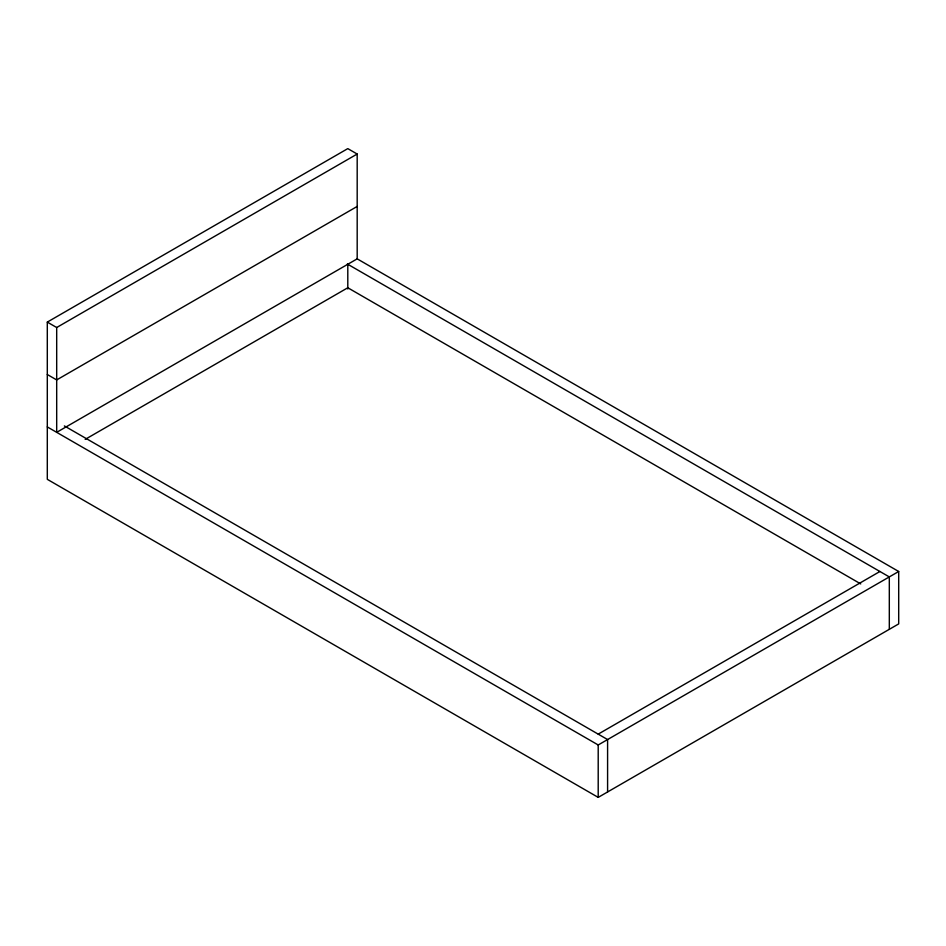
<?xml version="1.0" encoding="UTF-8"?>
<svg xmlns="http://www.w3.org/2000/svg" width="946" height="946" viewBox="0 0 946 946"><rect width="100%" height="100%" fill="white"/><g stroke="black" fill="none" stroke-linecap="round" stroke-linejoin="round"><path stroke-width="1.42" d="M356.737 258.589L898.7 571.49L898.7 623.899L598.203 797.383L47.3 479.326L47.3 322.101L347.797 148.617L357.186 154.032L357.186 258.849L56.689 432.334L56.689 327.517L357.186 154.032M357.186 206.441L56.689 379.925L47.3 374.51M85.199 439.37L347.797 287.761L860.73 583.907M598.203 734.131L879.922 571.49M47.3 426.918L598.203 744.975L898.7 571.49M347.348 264.017L889.311 576.918L889.311 629.327M47.3 322.101L56.689 327.517M64.363 425.925L607.592 739.559L607.592 791.968M598.203 744.975L598.203 797.383M347.797 264.277L347.797 289.015"/></g></svg>
